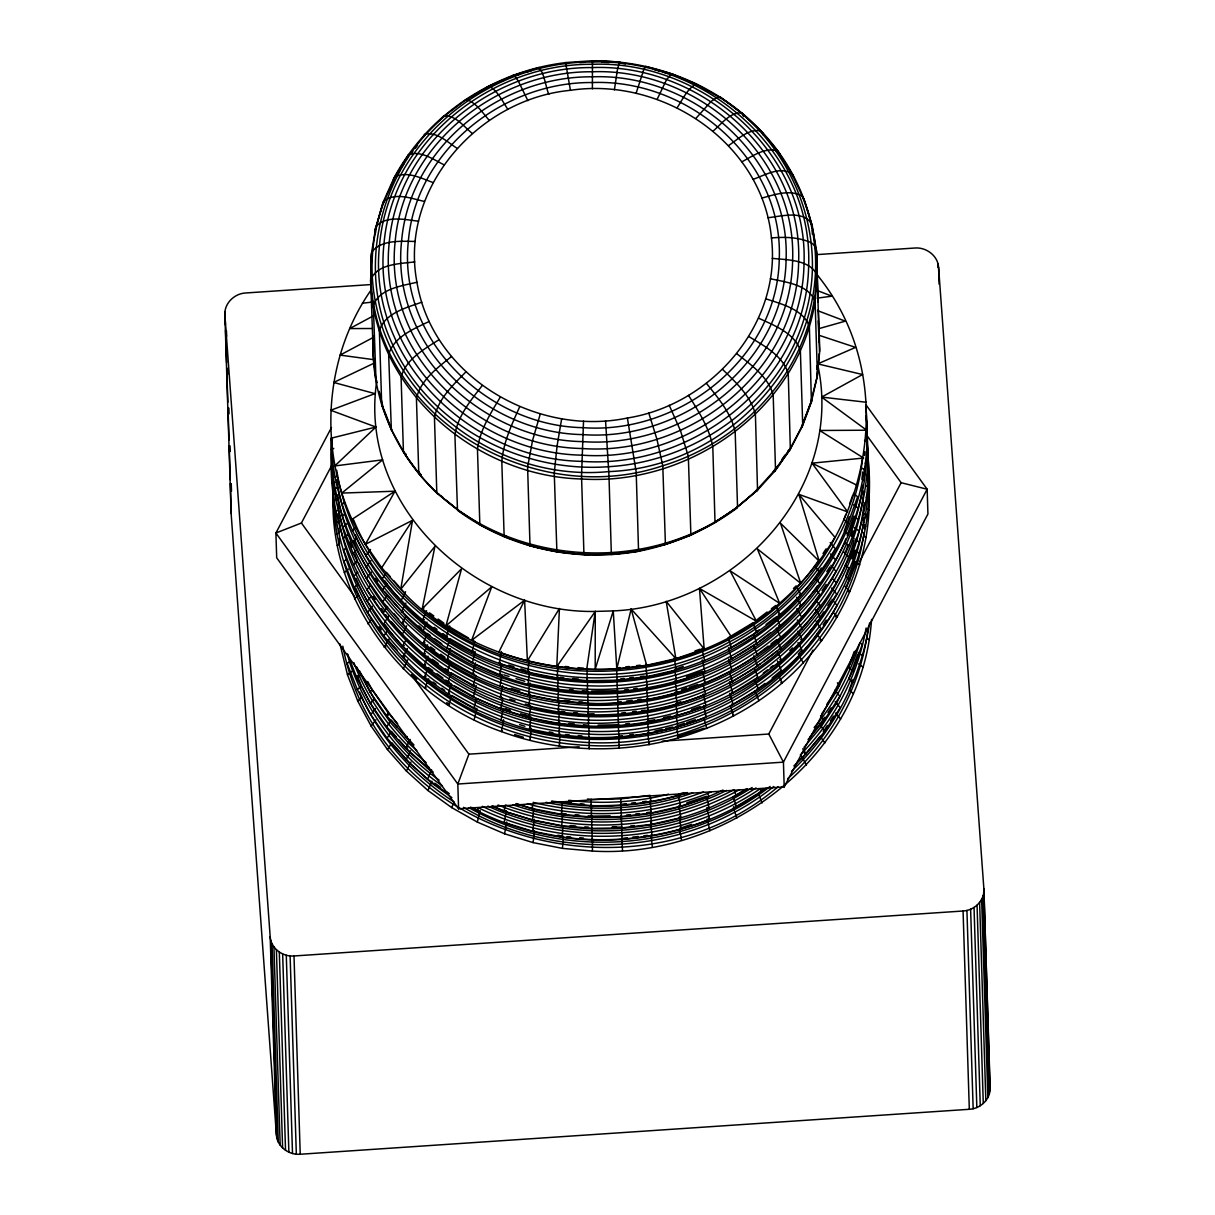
<?xml version="1.0" encoding="UTF-8"?>
<svg xmlns="http://www.w3.org/2000/svg" width="1215" height="1215" viewBox="0 0 1215 1215"><rect width="100%" height="100%" fill="white"/><g stroke="black" fill="none" stroke-linecap="round" stroke-linejoin="round"><path stroke-width="1.5" d="M376.802 380.735C357.742 505.531 474.518 613.681 595.259 611.434L595.198 669.192L613.256 610.902C735.075 605.905 844.303 490.025 817.953 365.715M587.437 798.999L591.113 799.318L590.991 805.636C623.477 806.228 656.282 802.675 687.234 792.529M482.203 385.58C470.828 400.267 457.858 415.864 454.911 434.742L457.493 510.285C508.827 548.33 575.925 562.545 638.558 551.261L636.204 472.225L627.396 418.021C536.195 437.051 432.434 376.939 416.942 282.245C399.021 188.583 478.528 98.855 570.442 90.32C662.312 76.408 762.382 142.504 771.449 237.927C781.822 324.542 711.246 404.762 627.396 418.021M816.48 254.634L914.774 248.027C926.088 247.025 937.813 255.56 938.572 267.254L983.877 888.803L990.103 1087.076C991.06 1098.725 980.626 1108.794 969.312 1109.295L300.227 1154.25C288.912 1155.252 277.187 1146.717 276.428 1135.038L231.123 513.489L224.897 315.201C223.94 303.553 234.374 293.483 245.688 292.982L370.438 284.599M231.123 513.489L230.379 483.418M990.028 1090.69L983.877 888.803M702.209 659.958L704.882 671.698C667.567 686.308 627.472 693.188 587.422 692.034L587.498 679.823M830.923 565.309L835.996 571.369C786.378 657.482 686.08 707.479 587.787 703.394L587.908 692.58C454.243 690.758 325.514 576.791 331.482 438.585M703.272 694.038L705.945 705.763C668.645 720.389 628.55 727.269 588.5 726.114L588.576 713.904L594.089 713.812M703.637 705.399L706.31 717.123C668.994 731.749 628.899 738.629 588.85 737.475L588.971 726.661C550.061 724.884 511.652 715.346 476.584 698.352L473.759 708.482L503.557 721.148L501.37 731.567C594.94 766.194 706.112 747.969 782.202 682.921C841.312 632.772 876.486 553.964 868.057 476.234M678.881 805.697L680.886 817.665L651.635 824.317L621.791 827.901L591.705 828.357L591.781 816.131L588.136 815.812M871.55 619.392C862.726 756.93 725.887 859.172 592.419 851.062L592.495 838.851M415.317 241.436C400.889 241.375 381.707 239.401 371.76 252.021C356.086 405.02 524.759 512.502 662.783 465.74C730.428 445.237 788.292 391.898 808.75 323.539C828.934 257.352 809.828 182.432 762.382 132.465L761.061 130.947C717.883 85.171 655.113 60.279 592.449 60.856L592.404 88.847M373.445 336.221C369.573 395.088 395.057 453.924 437.84 494.004L439.055 494.247M377.075 382.543L376.043 381.313L373.339 355.904L373.628 344.969M493.108 806.304L506.412 812.03L534.251 820.626L562.955 826.276L562.135 837.029C611.768 843.787 662.904 837.743 709.514 819.366L706.841 807.626M583.534 420.982L581.529 475.9L583.914 553.341L584.081 554.921L589.639 554.648M502.433 685.67L500.307 697.486L530.682 707.039L529.163 717.655L558.566 723.426L588.5 726.114M516.496 803.89L533.886 809.266L532.383 819.882L561.786 825.668L591.705 828.357M817.027 369.178L817.361 365.548M810.891 401.33L817.133 376.969L819.335 353.337M650.739 822.783L651.999 835.677M331.255 438.402C331.999 540.432 407.025 631.709 501.765 664.362L499.593 674.765L500.534 673.733M502.084 674.31L499.942 686.126L528.449 694.934L557.852 700.706L587.787 703.394M557.852 700.706L558.627 688.556M588.85 737.475L558.93 734.786L559.705 722.636M561.786 825.668L562.56 813.518L566.22 813.837M592.419 851.062L562.499 848.389L563.274 836.239M332.378 438.797C317.905 573.966 425.508 701.541 559.173 717.169C682.45 736.7 817.968 662.904 854.175 540.584M333.442 472.878C328.84 543.424 355.296 615.747 404.99 666.23C453.468 714.921 520.87 742.79 589.29 745.494C715.939 752.662 845.868 661.385 864.078 532.459M333.593 486.091C325.043 594.135 400.92 696.438 501.37 731.567L502.159 730.671M336.737 470.327C356.921 599.542 490.207 688.055 616.947 676.892C735.288 670.938 848.829 579.464 862.544 458.784M862.696 471.982L861.906 479.333L864.336 480.76C843.544 608.852 714.359 699.005 587.908 692.58M864.503 455.443L864.898 451.767M336.844 479.864C357.453 620.88 511.454 711.671 646.881 684.713C778.982 664.316 881.255 541.07 865.672 406.22M337.694 494.885C359.002 623.189 491.498 710.669 617.66 699.612C734.817 693.628 847.098 604.219 862.847 485.18M864.457 470.478L864.852 466.803M864.336 480.76L867.358 452.937L867.009 424.977L865.779 415.743M336.175 511.394L338.545 509.905C362.161 636.402 492.986 721.816 618.025 710.972C736.351 705.004 849.893 613.545 863.607 492.865M358.258 562.53C411.809 678.502 555.954 733.784 675.996 697.942C790.813 667.916 878.126 552.081 866.872 432.646M337.922 513.93C357.013 644.026 491.057 733.587 618.374 722.333C736.715 716.364 850.257 624.905 863.971 504.225M530.682 707.039C694.585 752.738 886.828 619.908 866.994 442.154M332.546 472.665C331.513 539.642 357.453 607.044 404.625 654.87C453.104 703.561 520.506 731.43 588.926 734.133C716.744 741.484 848.161 648.051 864.123 517.423M356.071 578.446C402.605 688.981 532.322 748.683 647.929 727.208C764.934 709.438 862.787 606.103 868.436 487.002L865.961 485.848M864.488 528.783L864.883 525.108M865.688 517.757L866.082 514.082M355.767 588.09C405.445 709.484 554.222 768.928 677.074 732.007C798.118 700.782 885.978 574.422 866.857 449.823M787.639 778.694C830.437 740.877 860.357 687.887 867.692 631.025M869.591 622.87C860.949 678.988 833.08 732.539 791.466 771.282M589.321 747.802L589.214 748.835L589.29 736.624M587.21 679.489L587.073 680.673L557.138 677.985L527.735 672.214L499.228 663.405L501.37 651.589M588.273 713.569L588.136 714.754L558.217 712.066L528.814 706.295L530.272 694.281M591.143 804.436L590.991 805.636L551.883 801.141M591.492 815.797L591.356 816.996L561.421 814.308L532.018 808.522L515.98 803.571M592.206 838.517L592.069 839.717L592.145 827.491M619.999 63.043L619.726 62.041L592.51 60.75L565.324 62.573L565.188 63.59L568.848 63.347M614.395 89.88L617.569 68.769L619.726 62.041M475.111 651.513L472.331 663.041M476.189 685.594L473.41 697.121L500.656 708.846L529.163 717.655M476.903 708.299L474.123 719.842M480.107 810.542L477.343 822.084L504.59 833.794L533.096 842.602L562.499 848.389M611.251 553.539L611.358 554.42L638.558 551.261C674.006 544.411 707.798 529.801 736.746 508.189L737.52 506.336L735.181 431.978C731.278 413.252 718.126 397.928 706.416 383.363M586.708 669.313L595.259 611.434L613.256 610.902L616.795 668.857C576.821 671.212 536.574 665.562 498.879 652.045L524.622 600.195L527.386 660.854L559.432 608.472L556.774 666.625L595.259 611.434M406.919 158.633L408.589 154.639C420.8 150.28 433.269 159.469 443.824 164.693M737.353 507.521L713.691 523.103L735.758 508.31L757.537 490.116L755.411 414.543C750.931 396.044 735.728 382.315 722.606 369.421M371.258 289.747C319.393 363.832 317.479 467.79 365.411 544.32L412.553 520.293L400.722 589.321C510.467 708.861 726.023 696.028 817.908 561.315M393.311 180.929L393.721 178.559C427.483 114.605 494.11 71.047 565.598 62.648L570.442 90.32M447.925 659.396L450.826 661.476L447.393 671.272L473.045 685.761L502.843 698.428L500.656 708.846L501.598 707.813M375.481 232.961L375.359 229.255L383.165 202.161L393.721 178.559L408.589 154.639M375.359 229.255L383.165 202.161C393.736 191.408 411.748 198.668 424.46 201.447M371.76 252.021L370.621 280.133L373.339 355.904M561.679 418.674L557.093 445.875L554.253 473.03L556.91 552.066L557.67 550.987M558.93 734.786L529.527 729.015L530.985 716.987M527.34 803.631L532.641 805.272L532.018 808.522L532.702 807.413M533.096 842.602L534.554 830.589M748.88 336.57C763.916 345.743 782.733 355.57 788.246 373.476L790.342 449.11L775.292 470.554L756.854 490.86M819.502 351.515L816.45 250.168L812.076 224.942C804.527 209.77 781.518 216.224 767.941 217.743M776.446 467.243L773.256 471.784L774.532 471.39L790.342 449.11L802.447 426.131L811.423 401.968L809.357 326.258C802.963 309.096 781.488 304.084 765.769 298.784M817.133 376.969L819.806 350.087L818.318 309.658M426.571 610.72L422.592 620.121L424.232 619.483M426.936 622.08L422.957 631.481M427.65 644.801L423.671 654.202L447.393 671.272M427.999 656.161L424.02 665.562L447.758 682.633L473.41 697.121M428.713 678.881L424.734 688.282L426.101 687.72M448.365 794.094L427.589 779.149L431.568 769.763M431.933 781.124L427.953 790.509L451.691 807.595L477.343 822.084M224.897 315.201L270.186 936.75C270.96 948.444 282.685 956.98 294 955.977L963.07 911.007C973.139 910.46 982.631 902.669 983.786 892.418M811.423 401.968L817.422 375.572L815.083 301.214L817.467 275.729C810.375 259.494 787.426 259.98 772.254 258.37M353.626 519.929C411.156 661.233 599.284 714.739 729.258 642.021C860.979 575.667 913.073 391.838 816.662 274.21M866.082 628.003C857.881 675.768 834.249 720.465 800.305 754.895M703.242 647.975L704.168 648.977L666.184 601.303L675.889 658.621L646.638 665.288L616.795 668.857L631.147 609.019L675.889 658.621L704.168 648.977L699.46 588.455L756.398 621.184C788.186 599.177 815.265 570.625 834.918 537.288L798.847 494.338L847.66 511.91L812.045 463.173L863.622 458.04L819.685 430.475L866.644 430.216L821.598 397.092L862.589 374.539L817.725 363.877L855.557 347.384L818.697 335.173M401.087 600.681L405.567 591.735M405.916 603.096L401.436 612.041L403.274 611.57M425.311 653.564L423.671 654.202L402.15 634.762L406.63 625.816M407.344 648.537L402.864 657.467C512.608 777.023 728.165 764.189 820.049 629.476M403.228 668.827L407.708 659.897M410.199 739.419L405.719 748.349L433.178 772.072M410.564 750.779L406.083 759.709L427.589 779.149M410.913 762.124L406.433 771.069L427.953 790.509M447.393 625.042L445.966 625.831L461.563 568.742L422.243 608.761C515.631 684.926 657.543 689.999 756.398 621.184L730.109 570.822L779.696 603.415L757.34 548.861L800.731 583.322L780.455 523.149L819.214 561.193L798.847 494.338M636.053 93.434L643.737 69.711L645.833 66.46L647.018 67.478M504.59 833.794L506.731 821.993M425.66 664.924L424.02 665.562L402.514 646.122L383.484 624.54L388.42 616.111M385.884 647.018L384.198 647.261L389.134 638.832M384.639 200.126C329.614 343.708 463.841 485.711 608.791 471.587C743.276 466.94 855.284 326.82 802.158 196.01C789.659 189.251 774.517 194.628 761.79 198.121M538.23 68.541C543.394 68.116 546.127 89.029 548.831 94.284M540.295 413.89L532.565 440.392L527.599 467.061L529.998 545.626L557.245 551.853L582.41 554.511M559.629 745.144L559.28 746.147L560.054 733.997M557.548 676.831L557.138 677.985L557.913 665.835M557.913 688.191L557.503 689.345L528.1 683.574L529.558 671.561M558.627 710.912L558.217 712.066L558.991 699.916M558.976 722.272L558.566 723.426L559.34 711.276M561.831 813.139L561.421 814.308L562.196 802.158M845.822 514.294L843.924 519.504L848.009 523.27C807.109 626.044 696.696 690.955 587.544 685.731C490.48 682.708 394.541 625.057 355.327 534.721M849.604 503.845L852.748 495.143M849.331 516.952L844.288 530.864L848.374 534.63M848.009 523.27L857.623 496.738L853.386 493.411M353.656 540.918C394.845 643.798 509.055 704.973 617.493 696.651C714.617 690.667 808.901 630.19 845.898 538.746M847.159 535.268L854.099 516.132M849.088 557.351L845.002 553.584L848.146 544.882M851.305 536.18L853.188 530.97M848.237 569.349L845.716 576.305L849.801 580.071M852.019 558.9L855.163 550.213L859.415 553.539M848.298 591.599L850.151 591.432L846.065 587.665L855.527 561.558L859.764 564.899M854.236 651.529L848.571 667.187L852.657 670.953L836.391 703.515L820.93 727.026L803.966 747.362M855.497 650.754L852.307 659.593L836.026 692.155L821.613 714.101M857.744 654.186L848.921 678.547L853.021 682.314M852.657 670.953L862.27 644.421L859.886 642.75C850.075 673.475 835.267 702.938 814.156 727.481M853.067 679.458L849.285 689.907L853.37 693.674M411.779 675.327L468.914 754.181L457.812 784.024L458.587 808.81L784.207 786.925L927.926 514.021L927.151 489.235L866.143 405.051M810.496 403.107L801.551 427.179L811.696 400.616M524.622 600.195L471.617 640.32L491.711 586.845L445.966 625.831M657.087 99.433L666.519 79.719L671.531 73.796L684.895 79.81M385.079 592.069L405.84 616.248L401.8 623.401C511.53 742.942 727.086 730.109 818.971 595.396M391.655 622.08L406.554 638.969L402.514 646.122L404.337 645.651M382.725 204.576L395.103 176.707C407.344 170.935 421.301 178.24 432.92 182.523M446.33 637.192L449.702 625.998M446.68 648.552L450.112 638.756L475.156 652.911M448.472 705.353L451.889 695.557L476.948 709.712M451.691 807.595L454.076 801.991C413.054 775.261 378.852 737.292 359.64 692.049M519.716 406.706C511.94 424.081 503.526 441.971 501.795 461.153L504.119 535.511L504.772 537.197L506.442 536.377M384.73 580.709L386.856 583.777L382.421 590.46M387.205 595.122L382.771 601.82L401.8 623.401L403.623 622.931M387.57 606.482L383.135 613.18L402.15 634.762M385.094 624.616L388.284 629.203L383.849 635.901L402.864 657.467L404.701 657.011M331.467 427.528L275.911 533.005L276.686 557.791L458.587 808.81M867.07 435.714L901.135 482.704L927.151 489.235L783.432 762.139L457.812 784.024L275.911 533.005L301.411 523.012L332.333 464.282M784.207 786.925L783.432 762.139L768.776 734.027L812.957 650.131M859.597 561.573L901.135 482.704M374.615 362.921L333.715 382.452L374.934 393.63L330.693 410.275L375.921 427.042L334.748 465.953L382.649 459.847L341.779 493.093L394.981 491.194L365.411 544.32L381.707 567.739L400.722 589.321L434.94 546.355L422.243 608.761L423.868 608.123M753.938 655.538L753.983 656.935C655.857 724.626 515.54 717.852 423.306 642.841L427.285 633.44L430.186 635.536M474.959 707.555L473.759 708.482L448.107 693.993L424.384 676.922L428.363 667.521L432.707 670.65M370.545 549.469L365.761 555.68M370.894 560.829L366.125 567.041M371.258 572.189L366.474 578.401L382.771 601.82M372.322 606.27L367.553 612.481L383.849 635.901M375.541 708.512L370.757 714.709L387.053 738.143L406.083 759.709M375.891 719.872L371.122 726.069L387.418 749.503L406.433 771.069M677.135 107.786C682.633 99.463 687.037 89.059 696.058 84.002L698.23 85.369L688.222 81.192M530.454 739.403L529.877 740.375L531.35 728.347M592.449 60.856L592.586 61.752M397.199 174.55L400.115 169.781M402.059 166.592L404.003 163.417M528.419 671.105L527.735 672.214L529.208 660.201M529.132 693.826L528.449 694.934L529.922 682.921M528.814 706.295L529.482 705.171M529.527 729.015L530.196 727.891M533.415 830.134L532.732 831.242L504.225 822.433L506.366 810.633M500.246 397.214C490.556 413.373 479.819 430.247 477.465 449.292L479.804 523.65L481.489 525.396L459.24 511.044L446.269 500.246M381.707 567.739L412.553 520.293M823.026 553.524L826.109 548.831M386.856 583.777C491.24 721.725 727.679 713.828 821.34 567.997M702.255 661.355C757.203 639.333 805.363 600.013 835.282 548.648L830.21 542.589M405.84 616.248C516.102 731.248 726.236 716.911 817.589 585.6M826.823 571.551L829.891 566.873M822.054 590.718L826.154 584.476M820.353 605.192C730.473 739.282 517.605 754.955 406.554 638.969M818.667 619.68C721.877 759.815 491.255 764.903 388.284 629.203M820.717 616.552L823.785 611.874M827.886 605.632L830.969 600.954M823.117 624.799L826.2 620.121M503.147 708.391L501.02 720.206C621.427 767.424 772.178 718.536 837.059 605.45L832.002 599.39M826.792 704.396L839.565 684.971L837.378 682.83M824.955 717.23L810.177 736.594M828.023 712.552L831.106 707.874M808.036 739.601L824.21 720.237L839.914 696.332L834.857 690.272M823.254 731.719L827.354 725.476M830.437 720.799L833.52 716.106M796.888 762.504L806.077 753.725L824.56 731.597L840.279 707.692L835.206 701.632M463.993 101.103L489.159 86.052L513.55 75.345L539.156 67.508M781.746 459.68L784.936 455.139M790.585 447.834L775.519 469.309L755.715 491.118M456.977 148.23C447.56 142.231 436.899 131.433 424.885 134.273L423.716 135.807L443.748 115.896C455.367 114.742 463.963 126.77 472.21 133.392M370.529 585.463L366.839 589.761L383.135 613.18M370.879 596.823L367.188 601.121L383.484 624.54M371.593 619.544L367.902 623.842M359.61 671.044L374.099 699.065L370.408 703.348L386.704 726.783L405.719 748.349L407.557 747.893M695.922 118.371L711.079 101.437L716.865 97.534L720.647 97.291L743.155 114.347L762.382 132.465L762.883 134.713M410.442 154.229L412.796 151.298M415.15 148.352L417.504 145.42M382.057 579.099L386.491 572.417L390.228 576.639M367.72 681.539L372.124 689.801L388.284 713.008L386.34 715.422L409.394 740.634M386.704 726.783L391.139 720.085L397.351 727.132M387.053 738.143L391.488 731.445L396.455 737.08M387.418 749.503L391.853 742.805L410.473 763.931L431.538 782.961L451.874 797.587M800.746 651.164L798.331 654.05L803.221 662.843M531.562 545.155L530.864 545.96L504.316 536.65M356.314 526.809L352.396 530.697M356.663 538.169L352.76 542.057M357.028 549.529L353.109 553.417L366.474 578.401M357.742 572.25L353.823 576.138L367.188 601.121M358.091 583.61L354.188 587.483L367.553 612.481M358.455 594.97L354.537 598.843M360.946 674.477L357.043 678.365L370.408 703.348M357.271 675.525L361.311 685.837L357.392 689.725L370.757 714.709M361.66 697.197L357.757 701.085L371.122 726.069M499.228 663.405L500.17 662.372M500.307 697.486L501.248 696.453M504.817 810.056L503.876 811.088L491.954 805.955M774.532 471.39L775.519 469.309L773.18 394.951C768.184 376.726 751.067 364.819 736.837 353.747M388.344 715.149L386.34 715.422L370.043 691.988L372.124 689.801M713.159 131.023C721.437 124.082 730.094 111.902 741.97 112.965L743.595 116.549M445.48 115.334C380.022 169.705 355.585 267.847 392.916 345.212C430.156 425.964 521.159 473.258 608.533 466.697C695.633 461.639 779.316 402.59 804.436 317.571C830.225 235.346 791.39 141.851 719.037 96.957M346.928 523.711L342.858 527.173L353.109 553.417M347.293 535.071L343.207 538.534M348.356 569.152L344.285 572.614M351.575 671.394L347.49 674.857L357.757 701.085M465.846 371.957C453.058 385.003 437.977 399.052 434.454 417.717L436.793 492.06L437.84 494.004M793.456 588.5L796.19 585.888L801.08 594.682L799.288 594.287M789.765 650.526L792.499 647.914M772.117 678L780.546 671.044M793.851 765.921L802.082 758.069L820.186 736.396L824.924 742.957M353.474 564.778L357.377 560.89L354.689 554.01M757.75 488.901C660.535 587.073 476.66 570.625 403.426 451.661L401.087 377.303C405.658 359.2 424.445 349.009 439.147 339.623M757.537 490.116L735.758 508.31M471.617 640.32L472.817 639.394M473.167 650.754L471.982 651.68L474.807 641.55L471.663 639.773M473.88 673.475L472.696 674.401L475.475 662.874M474.245 684.835L473.045 685.761L475.87 675.631L450.826 661.476M478.163 809.798L476.979 810.724L470.569 807.094M728.59 145.557C738.052 139.224 748.774 128.304 761.061 130.947L779.058 152.665L783.569 161.261M757.173 619.604L767.121 612.011M771.388 608.761L775.656 605.495L780.06 614.775L778.45 614.183M758.95 629.886L753.27 634.215L757.112 643.904L755.715 643.16M766.058 624.449L774.593 617.949M731.02 669.632L732.189 670.513L728.924 660.474L756.459 643.403M759.314 641.247L770.69 632.559M758.236 653.685L768.199 646.091M771.039 643.92L776.734 639.576L781.124 648.856L779.514 648.263M760.028 663.967L754.333 668.296L758.19 677.985C708.527 711.185 648.734 728.757 588.971 726.661M764.296 660.702L775.671 652.03M732.083 703.713L733.253 704.594L730.002 694.555L757.537 677.484M763.217 673.156L767.485 669.89M770.34 667.718L773.18 665.547M732.63 715.179L733.617 715.954L730.352 705.915L755.047 691.016L765.01 683.422M763.946 788.915L758.266 793.258L762.109 802.948M761.759 791.588L760.286 788.687C678.304 844.501 566.843 851.73 478.103 807.656L476.979 810.724C568.058 856.772 683.407 848.207 766.118 788.246M770.097 786.424C685.716 852.14 561.725 860.509 468.899 807.656M773.818 786.485C687.493 855.633 558.399 863.941 463.538 807.337M777.965 786.834C634.443 909.109 379.277 838.593 342.827 646.213M442.716 117.308L466.363 99.448C476.401 102.88 482.537 112.782 489.281 120.407M342.144 504.453L344.437 502.721M342.493 515.813L344.802 514.082M345.865 548.162L343.572 549.894L353.823 576.138M346.229 559.523L343.921 561.254L354.188 587.483M347.581 654.581L349.434 661.765L347.141 663.496L357.392 689.725M451.418 356.557C437.522 367.811 420.481 380.067 416.426 398.474L418.765 472.817L421.271 475.247L418.021 470.782M352.046 519.337L394.981 491.194M335.112 477.313L337.466 475.824M335.462 488.673L337.831 487.185M342.858 527.173L335.826 500.033L338.18 498.545M336.54 522.754L338.894 521.265M336.889 534.114L339.258 532.626L338.772 528.965M337.254 545.474L339.608 543.986L338.879 538.488M730.655 658.272L731.825 659.153L728.575 649.114L751.721 635.156M731.734 692.353L732.903 693.233L729.638 683.194L752.784 669.237M739.571 789.613C666.807 830.559 575.363 836.376 497.998 804.998M745.554 789.34L733.207 796.797L736.472 806.836L735.303 805.94M706.887 809.038L736.108 795.476L747.179 788.808M752.146 787.502C674.735 837.743 571.551 844.85 487.868 806.092M756.034 787.928C676.178 841.084 568.574 848.07 482.309 806.32M736.822 818.196L733.571 808.157L756.717 794.185M741.955 161.762C752.601 156.188 765.101 146.878 777.615 150.994L791.39 172.803L804.376 200.429L812.076 224.942M465.542 100.192L468.641 98.369M471.754 96.547L481.049 91.079M484.147 89.272L489.159 86.052C497.968 91.155 502.387 101.316 507.931 109.441M448.456 659.122L447.044 659.912L450.416 648.719M449.17 681.843L447.758 682.633L451.175 672.837L476.234 686.991M449.535 693.203L448.107 693.993L451.54 684.197L445.738 680.035M372.884 316.128L349.692 328.582L371.775 328.506M373.491 337.33L340.078 355.099L374.326 359.746M331.406 449.58L333.791 448.35M332.47 483.661L334.869 482.431M332.834 495.021L335.219 493.791M532.641 805.272C591.599 819.73 655.098 815.478 711.155 791.952M722.986 790.023C664.863 818.667 596.641 824.605 533.886 809.266M726.631 790.403C661.082 823.421 582.213 828.6 512.836 804.77M753.087 179.364C764.888 175.157 781.625 165.225 792.924 174.626L793.501 176.98L790.525 172.257M488.916 86.721L503.83 80.175M507.141 78.717L512.122 76.53M429.214 321.413C414.026 328.87 393.706 336.768 388.663 354.522L391.367 430.186M788.11 450.598L789.507 450.051L802.705 424.825L800.366 350.467C794.397 332.91 774.107 325.392 758.585 318.163M423.306 642.841L424.946 642.203M424.384 676.922L426.025 676.284M427.24 767.804L428.88 767.151M663.922 543.849L664.575 544.654L690.5 535.359L715.012 522.496L712.81 446.968C709.499 428.044 698.549 411.414 688.525 395.361M694.95 650.951L700.129 649.19M683.225 666.443L674.598 669.389L676.603 681.342M686.445 676.664L702.559 671.318L705.232 683.058L704.305 682.04M681.539 689.816L686.794 688.024M689.118 687.386L697.744 684.44M680.84 701.693L675.662 703.47L677.666 715.422M691.548 709.514L700.189 706.568M679.109 725.097L684.364 723.305M686.733 722.652L695.36 719.705M677.378 736.685L704.138 728.225M678.517 794.337L683.696 792.575M551.473 801.444C596.413 810.025 643.707 806.957 687.189 792.788M692.641 792.985C645.894 809.357 594.454 812.577 545.991 802.356M703.561 791.861C649.554 812.835 589.29 816.115 533.096 802.356M686.87 802.826L706.492 796.265L709.165 808.005C663.071 826.823 612.254 832.989 562.955 826.276M679.595 828.417L691.669 824.302M513.869 75.998L519.094 74.404M526.049 72.277L531.274 70.667M421.772 302.186C406.402 307.729 384.836 313.121 379.369 330.495L381.707 404.853L383.09 407.329L379.217 391.397M818.773 328.673L845.306 321.155L817.498 310.6M405.37 736.989L407.192 736.533M331.042 438.22L375.921 427.042M638.285 551.063L665.319 544.29L690.879 534.813L688.328 456.263L680.415 430.459L669.192 405.233M587.149 668.463L587.073 680.673L617.144 680.218L647.003 676.649L676.239 669.981L674.234 658.029M588.212 702.543L588.136 714.754C628.185 715.908 668.28 709.028 705.596 694.418L702.969 684.075M654.596 719.705L647.458 721.33L648.78 733.45M663.527 717.67L670.665 716.045M654.961 731.066L662.099 729.44M665.668 728.62L672.806 726.995M668.569 794.185C636.098 802.416 602.063 804.254 568.833 800.305M416.942 282.245C401.679 285.935 379.171 288.638 373.324 305.572L376.043 381.313M817.163 298.146L831.941 296.171L816.374 290.218M638.71 550.79C602.61 557.077 565.324 555.346 529.998 545.626M616.521 668.022L620.166 667.582M625.634 666.929L629.279 666.488M636.569 665.623L640.214 665.182M620.516 678.942L624.161 678.502M629.628 677.849L633.273 677.408M640.563 676.542L644.208 676.102M624.525 689.862L628.17 689.437M633.638 688.768L637.283 688.343M617.585 702.103L621.23 701.663M626.697 701.009L632.165 700.356M637.632 699.703L641.277 699.263M621.594 713.023L625.239 712.582M632.529 711.717L636.174 711.276M641.642 710.623L645.271 710.183M625.588 723.943L629.233 723.502M618.663 736.184L622.308 735.743M629.598 734.862L633.243 734.437M591.113 799.318L620.713 798.878L650.071 795.369L650.921 801.596M622.627 804.117L626.272 803.677M631.739 803.024L635.384 802.583M642.674 801.718L646.319 801.277M626.621 815.037L630.266 814.612M635.734 813.944L639.379 813.518M646.669 812.638L650.314 812.197L651.635 824.317L651.24 823.178M630.631 825.957L634.276 825.532M623.705 838.198L627.335 837.758M632.802 837.105L638.27 836.452M643.737 835.799L647.382 835.358M362.419 303.203L371.517 302.186M512.639 75.421L514.826 76.302L518.349 81.177L527.887 100.693M579.798 62.603L585.281 62.238M414.771 261.893C399.917 263.807 376.787 263.67 370.621 280.133C373.704 389.438 475.202 476.386 581.575 478.983C688.541 486.076 798.528 409.88 815.083 301.214C808.324 284.507 785.938 282.169 770.356 278.751M771.449 237.927C783.538 236.955 796.129 237.001 807.656 241.284C819.366 244.291 816.829 257.777 816.981 266.905M468.914 754.181L579.16 746.769M662.281 741.18L768.776 734.027M591.538 691.122L617.235 690.743L617.858 702.938M598.114 725.127L618.298 724.823L618.936 737.019M591.781 816.131L610.143 815.857M612.345 826.853L616.066 826.792M612.345 827.187L621.518 827.05L622.141 839.261M835.647 616.795L837.424 616.81L833.536 612.633M601.714 62.178L609.034 62.527M565.233 666.488L568.878 666.822M578.006 667.643L583.489 668.129M560.1 677.363L563.76 677.697M572.888 678.517L578.37 679.003M569.592 689.543L573.252 689.862M582.38 690.682L587.863 691.183M587.422 692.034L557.503 689.345L558.277 677.195M564.474 700.417L569.957 700.903M579.084 701.723L582.744 702.042M561.178 711.443L564.823 711.777M573.966 712.582L577.611 712.916M568.833 723.457L574.315 723.943M583.458 724.763L587.103 725.097M565.537 734.483L569.197 734.817M578.325 735.637L581.985 735.956M565.856 802.477L571.339 802.978M580.466 803.798L584.126 804.117M575.348 814.658L578.993 814.992M570.23 825.532L575.697 826.018M584.84 826.838L588.485 827.172M566.934 836.558L570.579 836.892M579.707 837.712L583.367 838.031M437.081 493.275L459.24 511.044M819.031 617.782L820.991 617.995L836.71 594.089L831.637 588.03M821.598 397.092L866.295 402.256M820.064 640.518L821.704 640.715L816.966 634.154M621.791 63.347L625.391 63.939M418.568 221.191C404.899 219.672 386.112 215.055 375.815 226.765L371.304 254.558L371.471 260.147M549.286 731.886L552.886 732.584M557.898 835.176L561.482 835.89M562.135 837.029L532.732 831.242L534.205 819.229M799.637 605.647L801.444 606.042L796.554 597.248M800.715 639.713L802.507 640.123L820.991 617.995L815.675 609.717M801.065 651.073L802.872 651.483L797.982 642.689M804.284 753.315L806.077 753.725L802.75 748.805M645.833 66.46L671.531 73.796L696.058 84.002L720.1 97.686M654.004 69.468L659.244 70.956M662.737 71.958L667.977 73.447M508.69 665.106L513.899 666.716M520.87 668.873L526.08 670.483M501.765 664.362C566.858 688.039 640.442 686.688 704.518 660.337L701.845 648.597M503.815 674.857L509.039 676.466M515.995 678.608L524.698 681.296M511.135 688.358L519.838 691.046M509.753 699.187L514.978 700.797M525.412 704.017L530.636 705.642M505.136 708.907L510.421 710.532M524.546 714.906L529.846 716.531M504.893 708.937L510.118 710.547M520.552 713.767L525.776 715.377M519.61 724.626L524.91 726.266M514.537 734.498L523.376 737.232M532.383 819.882L503.876 811.088L505.41 805.059C579.373 832.108 664.256 826.549 733.906 789.704L736.108 795.476M664.575 544.654L665.38 543.166L662.783 465.74L656.92 439.177L648.719 412.827M406.129 454.364L403.426 451.661M778.8 625.543L780.41 626.135L776.02 616.856M779.878 659.624L781.488 660.216L802.507 640.123L797.617 631.329M780.85 682.405L782.202 682.921L777.797 673.657M502.129 675.722L475.521 664.271L447.56 648.035M864.533 440.407L867.009 441.577M865.247 463.128L867.723 464.282M865.612 474.488L868.072 475.642M866.325 497.208L868.786 498.363M866.675 508.569L869.15 509.723M480.016 524.819L505.486 537.106M812.045 463.173L857.274 485.377M755.001 620.44L756.398 621.184M756.079 654.52L757.477 655.265L753.619 645.575M756.793 677.241L758.19 677.985L781.488 660.216L777.084 650.936M757.142 688.601L758.54 689.345L754.697 679.656M468.534 638.012L446.847 625.315M454.668 685.974L475.019 697.456M472.331 807.519L480.153 811.939M861.541 467.972L863.986 469.4M862.255 490.693L864.7 492.121M862.62 502.053L865.05 503.481M862.969 513.413L865.414 514.826M863.333 524.774L865.763 526.186M863.683 536.134L866.128 537.546M866.902 638.376L869.332 639.789M857.987 508.098L853.735 504.772M855.952 517.803L858.337 519.458M858.701 530.818L854.449 527.492M859.051 542.179L854.813 538.853M862.62 655.781L858.382 652.44M862.984 667.141L858.732 663.8M429.472 612.816L433.816 615.929M438.159 619.058L443.961 623.234M434.165 627.289L437.066 629.385M442.868 633.547L447.211 636.675M434.53 638.65L441.774 643.859M430.535 646.881L434.879 650.01M440.681 654.186L445.024 657.315M432.343 659.289L438.144 663.466M445.389 668.675L448.274 670.756M437.051 673.778L442.837 677.94M433.056 682.01L435.957 684.091M441.759 688.267L444.644 690.348M446.71 702.543L449.656 704.654M439.131 780.121C405.613 756.11 379.08 722.955 361.311 685.837M442.397 785.892C399.021 756.034 366.125 711.656 349.434 661.765M434.818 783.204L440.62 787.381M446.406 791.542L449.307 793.623M730.306 646.912L731.476 647.792L728.21 637.754L752.905 622.855L756.763 632.544M731.369 680.992L732.539 681.873L729.289 671.834M848.723 545.991L844.638 542.224M849.437 568.711L845.351 564.945M440.498 495.447L443.384 497.846M418.886 625.846L421.681 628.383M411.429 674.447L416.76 679.276M413.981 745.008L401.072 731.354M416.791 750.506L408.847 743.337L390.137 722.12L374.099 699.065M426.146 762.61C394.298 735.926 368.297 701.632 353.823 662.54M431.188 771.601L410.123 752.571L398.945 739.889M835.631 560.009L830.559 553.949M836.345 582.729L832.457 578.553M840.628 719.052L835.571 712.992M705.383 716.121L706.31 717.123M708.239 807.003L709.165 808.005M708.588 818.363L709.514 819.366M393.949 580.861L398.915 586.496M401.39 589.305L405.127 593.528M393.781 613.529L398.748 619.164M402.469 623.386L406.19 627.608M388.633 640.563L397.335 650.42M402.302 656.054L407.268 661.689M388.284 713.008L397.7 723.7M819.563 572.554L814.825 565.993M819.928 583.914L815.189 577.353M820.277 595.274L815.538 588.713M820.641 606.634L815.903 600.073M821.355 629.355L816.024 621.078M824.21 720.237L820.581 715.665M824.56 731.597L819.244 723.305M802.158 196.01L804.376 200.429M801.794 617.402L796.903 608.609M802.158 628.763L797.268 619.969M806.441 765.086L801.551 756.277M419.919 474.883L404.671 453.848L391.002 428.88L381.707 404.853M301.411 523.012L354.142 595.79M843.757 551.823L845.002 553.584M844.82 585.903L846.065 587.665M375.511 578.31L377.637 581.362M373.035 596.444L375.162 599.496M381.54 608.669L383.667 611.737M385.793 614.79L387.919 617.843M379.065 626.803L381.191 629.871M699.46 588.455L731.111 636.432M785.558 164.405L788.535 169.113M780.774 637.495L776.37 628.216M781.837 671.561L777.403 660.899M675.221 657.543L675.889 658.621M675.57 668.903L676.239 669.981M676.284 691.608L676.952 692.702L674.948 680.749M676.649 702.969L677.317 704.062L675.312 692.11M677.363 725.689L678.031 726.783L676.026 714.83M679.504 793.851L680.172 794.944M679.868 805.211L680.521 806.304L708.801 796.645L707.813 793.501M680.218 816.571L680.886 817.665M680.582 827.931L681.235 829.025L679.231 817.057M677.833 737.201L678.38 738.143L676.375 726.175M356.678 667.005L370.043 691.988M757.826 666.625L753.983 656.935M758.904 700.706L755.047 691.016M349.981 541.966L352.001 547.115M347.46 653.883L357.043 678.365M383.743 409.03L391.67 429.503M646.243 664.134L646.638 665.288L631.147 609.019M646.957 686.855L647.352 688.009L646.031 675.889M648.02 720.935L648.43 722.09L647.094 709.97M650.875 811.817L651.286 812.957L680.521 806.304L678.562 795.734M648.795 743.808L649.144 744.81L647.808 732.691M611.358 554.42L608.973 475.627L605.556 420.755M706.659 728.484L704.032 718.156M709.879 830.726L707.206 818.986M347.49 674.857L339.972 644.011M681.6 840.385L679.641 829.815M818.166 320.927L819.153 342.402M647.003 676.649L645.666 664.529M647.716 699.369L646.38 687.25M648.066 710.729L646.745 698.61M652.349 847.037L651.027 834.918M866.963 459.331L867.449 463.021M337.816 504.407L338.302 508.067M332.12 472.301L335.826 500.033M616.658 667.673L616.795 668.857M617.372 690.393L617.509 691.578L616.871 679.382M618.45 724.474L618.572 725.659L617.949 713.463M621.305 815.356L621.427 816.541L651.286 812.957L649.964 800.837M621.655 826.716L621.791 827.901L621.169 815.69M619.179 747.362L619.285 748.379L618.708 737.581M988.448 1064.401L988.995 1071.964M989.557 1079.512L990.103 1087.076M617.144 680.218L616.567 669.419M618.222 714.298L617.63 703.5M621.078 805.18L620.713 798.878M622.505 850.622L621.883 838.411M983.041 895.971L989.268 1094.244M981.629 899.358L987.871 1097.631M979.624 902.456L985.851 1100.744M977.057 905.205L983.284 1103.478M974.02 907.484L980.262 1105.772M970.618 909.245L976.845 1107.533M966.927 910.445L973.154 1108.718M963.07 911.007L969.312 1109.295M938.572 267.254L939.119 284.249M937.98 263.67L938.101 267.452M817.103 270.626L818.09 302.231M812.243 230.516L812.364 234.237M728.529 647.716L728.575 649.114M728.879 659.077L728.924 660.474M729.592 681.797L729.638 683.194M729.957 693.158L730.002 694.555M733.526 806.745L733.571 808.157M620.804 804.33L621.427 816.541L591.356 816.996L591.432 804.77M503.511 719.751L503.557 721.148M294 955.977L300.227 1154.25M290.112 955.916L296.339 1154.189M286.284 955.233L292.511 1153.506M282.655 953.942L288.881 1152.23M279.313 952.089L285.54 1150.362M276.382 949.72L282.609 1147.993M273.937 946.91L280.164 1145.183M272.054 943.751L278.281 1142.024M270.793 940.334L277.02 1138.607M270.186 936.75L276.428 1135.038M226.446 330.693L226.613 336.358M227.63 368.449L227.812 374.114M228.876 408.103L229.058 413.768M230.06 445.875L230.243 451.54M231.245 483.646L231.488 491.194M224.972 311.587L225.398 324.8M225.565 330.465L226.582 362.571M226.749 368.236L227.828 402.226M228.01 407.891L229.012 439.997M229.195 445.662L230.258 479.652M379.505 245.506C366.991 359.503 470.737 459.574 581.742 461.351C693.082 469.567 806.866 381.039 808.628 265.857C813.351 151.055 703.531 57.667 592.404 62.041C489.599 60.978 388.36 140.333 379.505 245.506M383.97 243.881C371.729 355.463 473.288 453.408 581.939 455.154C690.91 463.204 802.295 376.544 804.011 263.807C808.628 151.435 701.146 60.021 592.373 64.304C491.741 63.256 392.642 140.94 383.97 243.881M389.24 242.59C377.303 351.363 476.28 446.816 582.182 448.517C688.404 456.354 796.949 371.911 798.62 262.015C803.13 152.498 698.367 63.393 592.358 67.584C494.277 66.552 397.685 142.261 389.24 242.59M395.148 241.694C383.56 347.293 479.652 439.967 582.471 441.607C685.594 449.231 790.98 367.234 792.605 260.542C796.979 154.229 695.269 67.721 592.343 71.776C497.132 70.789 403.365 144.296 395.148 241.694M401.588 241.193C390.364 343.344 483.327 433.011 582.805 434.606C682.557 441.971 784.525 362.647 786.09 259.433C790.327 156.568 691.927 72.885 592.358 76.818C500.231 75.862 409.516 146.954 401.588 241.193M408.361 241.102C397.548 339.653 487.215 426.131 583.154 427.665C679.382 434.773 777.737 358.258 779.255 258.704C783.341 159.484 688.419 78.762 592.373 82.544C503.511 81.618 416.016 150.204 408.361 241.102"/></g></svg>
